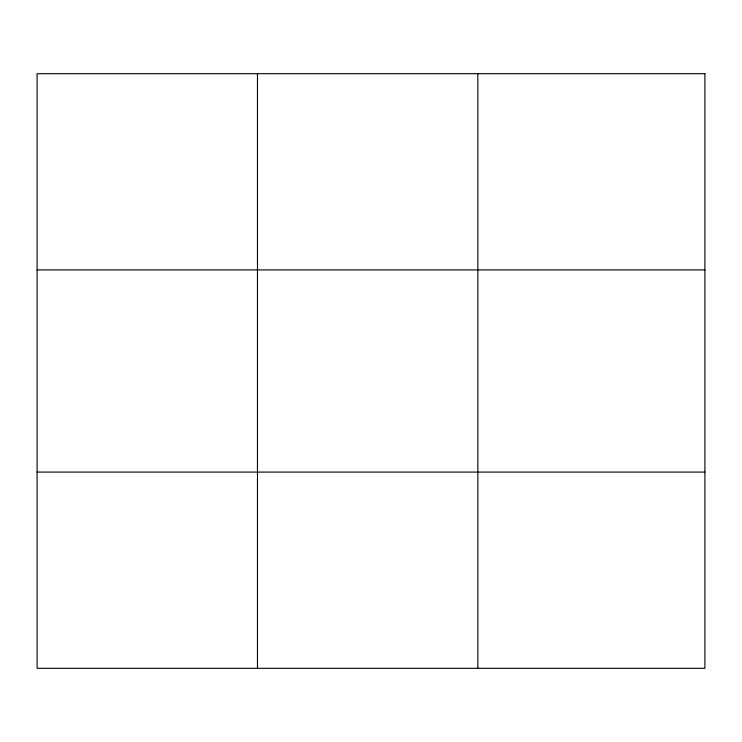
<?xml version="1.0" encoding="UTF-8"?>
<svg xmlns="http://www.w3.org/2000/svg" width="742" height="742" viewBox="0 0 742 742"><rect width="100%" height="100%" fill="white"/><g stroke="black" fill="none" stroke-linecap="round" stroke-linejoin="round"><path stroke-width="1.11" d="M257.474 73.681L257.474 668.319M477.848 73.681L477.848 668.319M37.1 269.912L704.9 269.912M37.1 472.088L704.9 472.088M704.9 73.681L704.9 668.319L37.1 668.319L37.1 73.681L704.9 73.681"/></g></svg>
